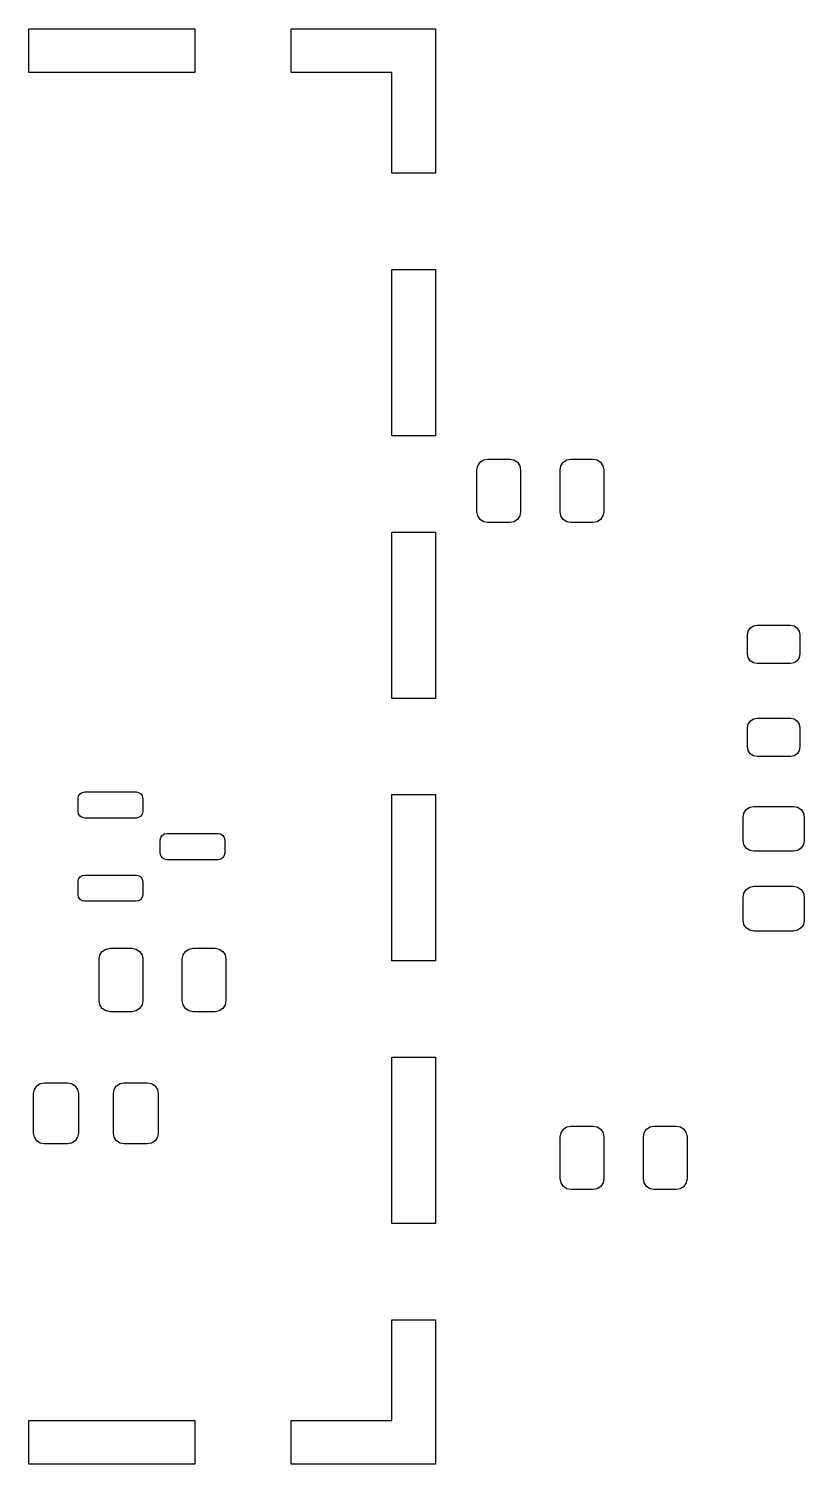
# Model space of a CAD drawing. Extents: x 0.31 to 2.38, y 0.35 to 1.65.
# Drawn here: x 1.68 to 2.378, y 0.354 to 1.646 of the extents above; entities that cross this region are included whole.
import ezdxf

# ---------------------------------------------------------------- set-up
doc = ezdxf.new("R2010")
doc.units = 0
doc.header["$MEASUREMENT"] = 0
doc.layers.add('BLACK', color=7, linetype='CONTINUOUS')

msp = doc.modelspace()

# ---------------------------------------------------------------- linework, layer by layer
at = {"layer": 'BLACK', "linetype": 'CONTINUOUS'}
for p, q in [((1.67953, 1.6063), (1.67953, 1.64567)), ((1.67953, 1.64567), (1.82913, 1.64567)), ((1.82913, 1.64567), (1.82913, 1.6063)), ((1.91575, 1.6063), (1.91575, 1.64567)), ((1.91575, 1.64567), (2.0063, 1.64567)), ((2.0063, 1.64567), (2.04567, 1.64567)), ((2.04567, 1.64567), (2.04567, 1.6063)), ((1.82913, 1.6063), (1.67953, 1.6063)), ((2.0063, 1.6063), (1.91575, 1.6063)), ((2.0063, 1.51575), (2.0063, 1.6063)), ((2.04567, 1.6063), (2.04567, 1.51575)), ((2.04567, 1.51575), (2.0063, 1.51575)), ((2.0063, 1.27953), (2.0063, 1.42913)), ((2.0063, 1.42913), (2.04567, 1.42913)), ((2.04567, 1.42913), (2.04567, 1.27953)), ((2.04567, 1.27953), (2.0063, 1.27953)), ((2.08366, 1.25247), (2.0858, 1.25566)), ((2.0858, 1.25566), (2.08899, 1.25779)), ((2.08899, 1.25779), (2.09276, 1.25854)), ((2.09276, 1.25854), (2.11244, 1.25854)), ((2.11244, 1.25854), (2.11621, 1.25779)), ((2.11621, 1.25779), (2.1194, 1.25566)), ((2.1194, 1.25566), (2.12153, 1.25247)), ((2.15847, 1.25247), (2.1606, 1.25566)), ((2.1606, 1.25566), (2.16379, 1.25779)), ((2.16379, 1.25779), (2.16756, 1.25854)), ((2.16756, 1.25854), (2.18724, 1.25854)), ((2.18724, 1.25854), (2.19101, 1.25779)), ((2.19101, 1.25779), (2.1942, 1.25566)), ((2.1942, 1.25566), (2.19634, 1.25247)), ((2.08291, 1.2487), (2.08366, 1.25247)), ((2.08291, 1.2113), (2.08291, 1.2487)), ((2.12153, 1.25247), (2.12228, 1.2487)), ((2.12228, 1.2487), (2.12228, 1.2113)), ((2.15772, 1.2487), (2.15847, 1.25247)), ((2.15772, 1.2113), (2.15772, 1.2487)), ((2.19634, 1.25247), (2.19709, 1.2487)), ((2.19709, 1.2487), (2.19709, 1.2113)), ((2.08366, 1.20753), (2.08291, 1.2113)), ((2.0858, 1.20434), (2.08366, 1.20753)), ((2.08899, 1.20221), (2.0858, 1.20434)), ((2.09276, 1.20146), (2.08899, 1.20221)), ((2.11244, 1.20146), (2.09276, 1.20146)), ((2.11621, 1.20221), (2.11244, 1.20146)), ((2.1194, 1.20434), (2.11621, 1.20221)), ((2.12153, 1.20753), (2.1194, 1.20434)), ((2.12228, 1.2113), (2.12153, 1.20753)), ((2.15847, 1.20753), (2.15772, 1.2113)), ((2.1606, 1.20434), (2.15847, 1.20753)), ((2.16379, 1.20221), (2.1606, 1.20434)), ((2.16756, 1.20146), (2.16379, 1.20221)), ((2.18724, 1.20146), (2.16756, 1.20146)), ((2.19101, 1.20221), (2.18724, 1.20146)), ((2.1942, 1.20434), (2.19101, 1.20221)), ((2.19634, 1.20753), (2.1942, 1.20434)), ((2.19709, 1.2113), (2.19634, 1.20753)), ((2.0063, 1.04331), (2.0063, 1.19291)), ((2.0063, 1.19291), (2.04567, 1.19291)), ((2.04567, 1.19291), (2.04567, 1.04331)), ((2.32638, 1.10044), (2.32703, 1.10374)), ((2.32638, 1.08322), (2.32638, 1.10044)), ((2.32703, 1.10374), (2.3289, 1.10653)), ((2.3289, 1.10653), (2.33169, 1.1084)), ((2.33169, 1.1084), (2.33499, 1.10906)), ((2.33499, 1.10906), (2.36501, 1.10906)), ((2.36501, 1.10906), (2.36831, 1.1084)), ((2.36831, 1.1084), (2.3711, 1.10653)), ((2.3711, 1.10653), (2.37297, 1.10374)), ((2.37297, 1.10374), (2.37362, 1.10044)), ((2.37362, 1.10044), (2.37362, 1.08322)), ((2.32703, 1.07992), (2.32638, 1.08322)), ((2.3289, 1.07713), (2.32703, 1.07992)), ((2.33169, 1.07526), (2.3289, 1.07713)), ((2.33499, 1.07461), (2.33169, 1.07526)), ((2.36501, 1.07461), (2.33499, 1.07461)), ((2.36831, 1.07526), (2.36501, 1.07461)), ((2.3711, 1.07713), (2.36831, 1.07526)), ((2.37297, 1.07992), (2.3711, 1.07713)), ((2.37362, 1.08322), (2.37297, 1.07992)), ((2.04567, 1.04331), (2.0063, 1.04331)), ((2.32703, 1.02008), (2.3289, 1.02287)), ((2.3289, 1.02287), (2.33169, 1.02474)), ((2.33169, 1.02474), (2.33499, 1.02539)), ((2.33499, 1.02539), (2.36501, 1.02539)), ((2.36501, 1.02539), (2.36831, 1.02474)), ((2.36831, 1.02474), (2.3711, 1.02287)), ((2.3711, 1.02287), (2.37297, 1.02008)), ((2.32638, 1.01678), (2.32703, 1.02008)), ((2.32638, 0.999557), (2.32638, 1.01678)), ((2.37297, 1.02008), (2.37362, 1.01678)), ((2.37362, 1.01678), (2.37362, 0.999557)), ((2.32703, 0.996261), (2.32638, 0.999557)), ((2.3289, 0.993467), (2.32703, 0.996261)), ((2.37297, 0.996261), (2.3711, 0.993467)), ((2.37362, 0.999557), (2.37297, 0.996261)), ((2.33169, 0.9916), (2.3289, 0.993467)), ((2.33499, 0.990945), (2.33169, 0.9916)), ((2.36501, 0.990945), (2.33499, 0.990945)), ((2.36831, 0.9916), (2.36501, 0.990945)), ((2.3711, 0.993467), (2.36831, 0.9916)), ((1.7245, 0.955567), (1.72578, 0.957483)), ((1.72578, 0.957483), (1.7277, 0.958763)), ((1.7277, 0.958763), (1.72996, 0.959213)), ((1.72996, 0.959213), (1.77622, 0.959213)), ((1.77622, 0.959213), (1.77848, 0.958763)), ((1.77848, 0.958763), (1.7804, 0.957483)), ((1.7804, 0.957483), (1.78168, 0.955567)), ((2.0063, 0.807087), (2.0063, 0.956693)), ((2.0063, 0.956693), (2.04567, 0.956693)), ((2.04567, 0.956693), (2.04567, 0.807087)), ((1.72406, 0.953307), (1.7245, 0.955567)), ((1.72406, 0.941496), (1.72406, 0.953307)), ((1.78168, 0.955567), (1.78213, 0.953307)), ((1.78213, 0.953307), (1.78213, 0.941496)), ((2.32319, 0.940026), (2.32532, 0.94322)), ((2.32532, 0.94322), (2.32852, 0.945353)), ((2.32852, 0.945353), (2.33228, 0.946102)), ((2.33228, 0.946102), (2.36772, 0.946102)), ((2.36772, 0.946102), (2.37148, 0.945353)), ((2.37148, 0.945353), (2.37468, 0.94322)), ((2.37468, 0.94322), (2.37681, 0.940026)), ((1.7245, 0.939236), (1.72406, 0.941496)), ((1.72578, 0.93732), (1.7245, 0.939236)), ((1.7277, 0.93604), (1.72578, 0.93732)), ((1.72996, 0.935591), (1.7277, 0.93604)), ((1.77622, 0.935591), (1.72996, 0.935591)), ((1.77848, 0.93604), (1.77622, 0.935591)), ((1.7804, 0.93732), (1.77848, 0.93604)), ((1.78168, 0.939236), (1.7804, 0.93732)), ((1.78213, 0.941496), (1.78168, 0.939236)), ((2.32244, 0.93626), (2.32319, 0.940026)), ((2.32244, 0.915591), (2.32244, 0.93626)), ((2.37681, 0.940026), (2.37756, 0.93626)), ((2.37756, 0.93626), (2.37756, 0.915591)), ((1.79787, 0.915906), (1.79832, 0.918165)), ((1.79832, 0.918165), (1.7996, 0.920081)), ((1.7996, 0.920081), (1.80152, 0.921361)), ((1.80152, 0.921361), (1.80378, 0.921811)), ((1.80378, 0.921811), (1.85004, 0.921811)), ((1.85004, 0.921811), (1.8523, 0.921361)), ((1.8523, 0.921361), (1.85422, 0.920081)), ((1.85422, 0.920081), (1.8555, 0.918165)), ((1.8555, 0.918165), (1.85594, 0.915906)), ((1.79787, 0.904094), (1.79787, 0.915906)), ((1.79832, 0.901835), (1.79787, 0.904094)), ((1.85594, 0.904094), (1.8555, 0.901835)), ((1.85594, 0.915906), (1.85594, 0.904094)), ((2.32319, 0.911824), (2.32244, 0.915591)), ((2.32532, 0.908631), (2.32319, 0.911824)), ((2.32852, 0.906497), (2.32532, 0.908631)), ((2.33228, 0.905748), (2.32852, 0.906497)), ((2.36772, 0.905748), (2.33228, 0.905748)), ((2.37148, 0.906497), (2.36772, 0.905748)), ((2.37468, 0.908631), (2.37148, 0.906497)), ((2.37681, 0.911824), (2.37468, 0.908631)), ((2.37756, 0.915591), (2.37681, 0.911824)), ((1.7996, 0.899919), (1.79832, 0.901835)), ((1.80152, 0.898639), (1.7996, 0.899919)), ((1.80378, 0.898189), (1.80152, 0.898639)), ((1.85004, 0.898189), (1.80378, 0.898189)), ((1.8523, 0.898639), (1.85004, 0.898189)), ((1.85422, 0.899919), (1.8523, 0.898639)), ((1.8555, 0.901835), (1.85422, 0.899919)), ((1.72406, 0.878504), (1.7245, 0.880764)), ((1.72406, 0.866693), (1.72406, 0.878504)), ((1.7245, 0.880764), (1.72578, 0.88268)), ((1.72578, 0.88268), (1.7277, 0.88396)), ((1.7277, 0.88396), (1.72996, 0.884409)), ((1.72996, 0.884409), (1.77622, 0.884409)), ((1.77622, 0.884409), (1.77848, 0.88396)), ((1.77848, 0.88396), (1.7804, 0.88268)), ((1.7804, 0.88268), (1.78168, 0.880764)), ((1.78168, 0.880764), (1.78213, 0.878504)), ((1.78213, 0.878504), (1.78213, 0.866693)), ((1.7245, 0.864433), (1.72406, 0.866693)), ((1.78213, 0.866693), (1.78168, 0.864433)), ((2.32244, 0.864409), (2.32319, 0.868176)), ((2.32319, 0.868176), (2.32532, 0.871369)), ((2.32532, 0.871369), (2.32852, 0.873503)), ((2.32852, 0.873503), (2.33228, 0.874252)), ((2.33228, 0.874252), (2.36772, 0.874252)), ((2.36772, 0.874252), (2.37148, 0.873503)), ((2.37148, 0.873503), (2.37468, 0.871369)), ((2.37468, 0.871369), (2.37681, 0.868176)), ((2.37681, 0.868176), (2.37756, 0.864409)), ((1.72578, 0.862517), (1.7245, 0.864433)), ((1.7277, 0.861237), (1.72578, 0.862517)), ((1.72996, 0.860787), (1.7277, 0.861237)), ((1.77622, 0.860787), (1.72996, 0.860787)), ((1.77848, 0.861237), (1.77622, 0.860787)), ((1.7804, 0.862517), (1.77848, 0.861237)), ((1.78168, 0.864433), (1.7804, 0.862517)), ((2.32244, 0.84374), (2.32244, 0.864409)), ((2.37756, 0.864409), (2.37756, 0.84374)), ((2.32319, 0.839974), (2.32244, 0.84374)), ((2.32532, 0.83678), (2.32319, 0.839974)), ((2.37681, 0.839974), (2.37468, 0.83678)), ((2.37756, 0.84374), (2.37681, 0.839974)), ((2.32852, 0.834647), (2.32532, 0.83678)), ((2.33228, 0.833898), (2.32852, 0.834647)), ((2.36772, 0.833898), (2.33228, 0.833898)), ((2.37148, 0.834647), (2.36772, 0.833898)), ((2.37468, 0.83678), (2.37148, 0.834647)), ((1.74366, 0.812467), (1.7458, 0.815661)), ((1.7458, 0.815661), (1.74899, 0.817794)), ((1.74899, 0.817794), (1.75276, 0.818543)), ((1.75276, 0.818543), (1.77244, 0.818543)), ((1.77244, 0.818543), (1.77621, 0.817794)), ((1.77621, 0.817794), (1.7794, 0.815661)), ((1.7794, 0.815661), (1.78153, 0.812467)), ((1.81847, 0.812467), (1.8206, 0.815661)), ((1.8206, 0.815661), (1.82379, 0.817794)), ((1.82379, 0.817794), (1.82756, 0.818543)), ((1.82756, 0.818543), (1.84724, 0.818543)), ((1.84724, 0.818543), (1.85101, 0.817794)), ((1.85101, 0.817794), (1.8542, 0.815661)), ((1.8542, 0.815661), (1.85634, 0.812467)), ((1.74291, 0.808701), (1.74366, 0.812467)), ((1.74291, 0.771299), (1.74291, 0.808701)), ((1.78153, 0.812467), (1.78228, 0.808701)), ((1.78228, 0.808701), (1.78228, 0.771299)), ((1.81772, 0.808701), (1.81847, 0.812467)), ((1.81772, 0.771299), (1.81772, 0.808701)), ((1.85634, 0.812467), (1.85709, 0.808701)), ((1.85709, 0.808701), (1.85709, 0.771299)), ((2.04567, 0.807087), (2.0063, 0.807087)), ((1.74366, 0.767533), (1.74291, 0.771299)), ((1.7458, 0.764339), (1.74366, 0.767533)), ((1.74899, 0.762206), (1.7458, 0.764339)), ((1.75276, 0.761457), (1.74899, 0.762206)), ((1.77621, 0.762206), (1.77244, 0.761457)), ((1.7794, 0.764339), (1.77621, 0.762206)), ((1.78153, 0.767533), (1.7794, 0.764339)), ((1.78228, 0.771299), (1.78153, 0.767533)), ((1.81847, 0.767533), (1.81772, 0.771299)), ((1.8206, 0.764339), (1.81847, 0.767533)), ((1.82379, 0.762206), (1.8206, 0.764339)), ((1.82756, 0.761457), (1.82379, 0.762206)), ((1.85101, 0.762206), (1.84724, 0.761457)), ((1.8542, 0.764339), (1.85101, 0.762206)), ((1.85634, 0.767533), (1.8542, 0.764339)), ((1.85709, 0.771299), (1.85634, 0.767533)), ((1.77244, 0.761457), (1.75276, 0.761457)), ((1.84724, 0.761457), (1.82756, 0.761457)), ((2.0063, 0.570866), (2.0063, 0.720472)), ((2.0063, 0.720472), (2.04567, 0.720472)), ((2.04567, 0.720472), (2.04567, 0.570866)), ((1.68997, 0.69681), (1.69374, 0.697559)), ((1.69374, 0.697559), (1.71441, 0.697559)), ((1.71441, 0.697559), (1.71818, 0.69681)), ((1.76182, 0.69681), (1.76559, 0.697559)), ((1.76559, 0.697559), (1.78626, 0.697559)), ((1.78626, 0.697559), (1.79003, 0.69681)), ((1.6839, 0.687717), (1.68465, 0.691483)), ((1.6839, 0.652283), (1.6839, 0.687717)), ((1.68465, 0.691483), (1.68678, 0.694676)), ((1.68678, 0.694676), (1.68997, 0.69681)), ((1.71818, 0.69681), (1.72137, 0.694676)), ((1.72137, 0.694676), (1.7235, 0.691483)), ((1.7235, 0.691483), (1.72425, 0.687717)), ((1.72425, 0.687717), (1.72425, 0.652283)), ((1.75575, 0.687717), (1.7565, 0.691483)), ((1.75575, 0.652283), (1.75575, 0.687717)), ((1.7565, 0.691483), (1.75863, 0.694676)), ((1.75863, 0.694676), (1.76182, 0.69681)), ((1.79003, 0.69681), (1.79322, 0.694676)), ((1.79322, 0.694676), (1.79535, 0.691483)), ((1.79535, 0.691483), (1.7961, 0.687717)), ((1.7961, 0.687717), (1.7961, 0.652283)), ((1.68465, 0.648517), (1.6839, 0.652283)), ((1.68678, 0.645324), (1.68465, 0.648517)), ((1.7235, 0.648517), (1.72137, 0.645324)), ((1.72425, 0.652283), (1.7235, 0.648517)), ((1.7565, 0.648517), (1.75575, 0.652283)), ((1.75863, 0.645324), (1.7565, 0.648517)), ((1.79535, 0.648517), (1.79322, 0.645324)), ((1.7961, 0.652283), (1.79535, 0.648517)), ((2.15791, 0.648701), (2.15866, 0.652467)), ((2.15791, 0.611299), (2.15791, 0.648701)), ((2.15866, 0.652467), (2.1608, 0.655661)), ((2.1608, 0.655661), (2.16399, 0.657794)), ((2.16399, 0.657794), (2.16776, 0.658543)), ((2.16776, 0.658543), (2.18744, 0.658543)), ((2.18744, 0.658543), (2.19121, 0.657794)), ((2.19121, 0.657794), (2.1944, 0.655661)), ((2.1944, 0.655661), (2.19653, 0.652467)), ((2.19653, 0.652467), (2.19728, 0.648701)), ((2.19728, 0.648701), (2.19728, 0.611299)), ((2.23272, 0.648701), (2.23347, 0.652467)), ((2.23272, 0.611299), (2.23272, 0.648701)), ((2.23347, 0.652467), (2.2356, 0.655661)), ((2.2356, 0.655661), (2.23879, 0.657794)), ((2.23879, 0.657794), (2.24256, 0.658543)), ((2.24256, 0.658543), (2.26224, 0.658543)), ((2.26224, 0.658543), (2.26601, 0.657794)), ((2.26601, 0.657794), (2.2692, 0.655661)), ((2.2692, 0.655661), (2.27134, 0.652467)), ((2.27134, 0.652467), (2.27209, 0.648701)), ((2.27209, 0.648701), (2.27209, 0.611299)), ((1.68997, 0.64319), (1.68678, 0.645324)), ((1.69374, 0.642441), (1.68997, 0.64319)), ((1.71441, 0.642441), (1.69374, 0.642441)), ((1.71818, 0.64319), (1.71441, 0.642441)), ((1.72137, 0.645324), (1.71818, 0.64319)), ((1.76182, 0.64319), (1.75863, 0.645324)), ((1.76559, 0.642441), (1.76182, 0.64319)), ((1.78626, 0.642441), (1.76559, 0.642441)), ((1.79003, 0.64319), (1.78626, 0.642441)), ((1.79322, 0.645324), (1.79003, 0.64319)), ((2.15866, 0.607533), (2.15791, 0.611299)), ((2.1608, 0.604339), (2.15866, 0.607533)), ((2.19653, 0.607533), (2.1944, 0.604339)), ((2.19728, 0.611299), (2.19653, 0.607533)), ((2.23347, 0.607533), (2.23272, 0.611299)), ((2.2356, 0.604339), (2.23347, 0.607533)), ((2.27134, 0.607533), (2.2692, 0.604339)), ((2.27209, 0.611299), (2.27134, 0.607533)), ((2.16399, 0.602206), (2.1608, 0.604339)), ((2.16776, 0.601457), (2.16399, 0.602206)), ((2.18744, 0.601457), (2.16776, 0.601457)), ((2.19121, 0.602206), (2.18744, 0.601457)), ((2.1944, 0.604339), (2.19121, 0.602206)), ((2.23879, 0.602206), (2.2356, 0.604339)), ((2.24256, 0.601457), (2.23879, 0.602206)), ((2.26224, 0.601457), (2.24256, 0.601457)), ((2.26601, 0.602206), (2.26224, 0.601457)), ((2.2692, 0.604339), (2.26601, 0.602206)), ((2.04567, 0.570866), (2.0063, 0.570866)), ((2.0063, 0.393701), (2.0063, 0.484252)), ((2.0063, 0.484252), (2.04567, 0.484252)), ((2.04567, 0.484252), (2.04567, 0.393701)), ((1.67953, 0.354331), (1.67953, 0.393701)), ((1.67953, 0.393701), (1.82913, 0.393701)), ((1.82913, 0.393701), (1.82913, 0.354331)), ((1.91575, 0.354331), (1.91575, 0.393701)), ((1.91575, 0.393701), (2.0063, 0.393701)), ((2.04567, 0.393701), (2.04567, 0.354331)), ((1.82913, 0.354331), (1.67953, 0.354331)), ((2.0063, 0.354331), (1.91575, 0.354331)), ((2.04567, 0.354331), (2.0063, 0.354331))]:
    msp.add_line(p, q, dxfattribs=at)

doc.saveas('drawing.dxf')
